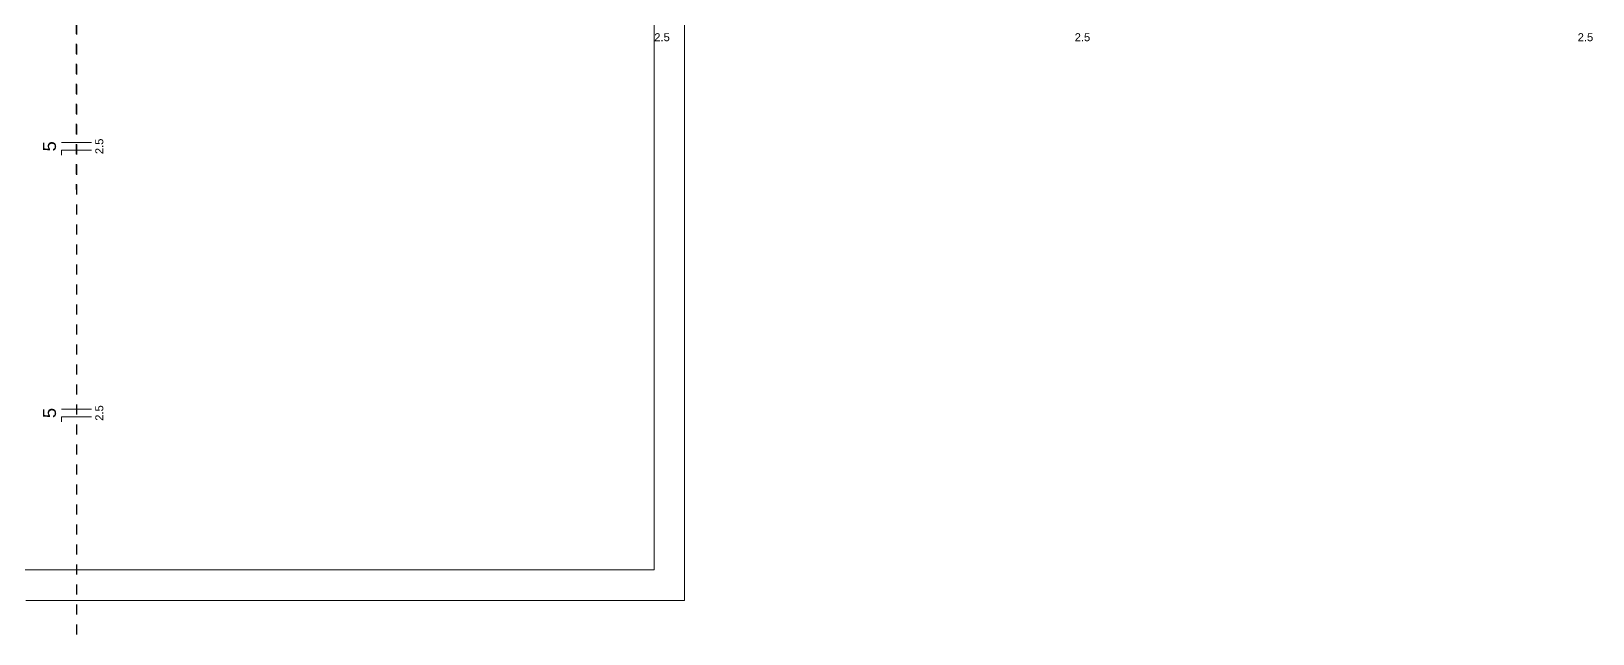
# Model space of a CAD drawing. Header units: millimetres. Extents: x 0 to 321, y -39 to 66.
# Drawn here: x 63.23 to 78.84, y 15.26 to 21.28 of the extents above; entities that cross this region are included whole.
import ezdxf

# ---------------------------------------------------------------- set-up
doc = ezdxf.new("R2010")
doc.units = ezdxf.units.MM
doc.header["$LTSCALE"] = 0.5
doc.header["$MEASUREMENT"] = 0
doc.linetypes.add('DOT2', pattern=[3.175, 0, -3.175])
for name, color, linetype, lineweight in [('Arquitetura', 8, 'Continuous', 5), ('EL-Condutos', 4, 'Continuous', 30), ('EL-Fios', 9, 'Continuous', 20), ('EL-Textos fios', 7, 'Continuous', 20)]:
    doc.layers.add(name, color=color, linetype=linetype, lineweight=lineweight)
doc.styles.add('Arial', font='arial.ttf')

msp = doc.modelspace()

# ---------------------------------------------------------------- linework, layer by layer
at = {"layer": 'Arquitetura'}
for p, q in [((69.454, 22.779), (69.454, 15.896)), ((69.454, 22.779), (69.454, 15.896)), ((69.454, 15.896), (69.454, 22.779)), ((69.759, 15.591), (69.759, 22.779)), ((59.837, 15.896), (69.454, 15.896)), ((63.176, 15.896), (69.454, 15.896)), ((63.176, 15.591), (69.759, 15.591))]:
    msp.add_line(p, q, dxfattribs=at)
at = {"layer": 'EL-Condutos', "linetype": 'DOT2', "ltscale": 0.05}
for points in [[(63.68, 22.348), (63.68, 21.821), (63.68, 21.362), (63.68, 20.967), (63.68, 20.633), (63.68, 20.357), (63.68, 20.134), (63.68, 19.962), (63.68, 19.836), (63.68, 19.753), (63.68, 19.709), (63.68, 19.702), (63.68, 19.726), (63.68, 19.779), (63.68, 19.856), (63.68, 19.955), (63.68, 20.072), (63.68, 20.203), (63.68, 20.344), (63.68, 20.493), (63.68, 20.644), (63.68, 20.795), (63.68, 20.943), (63.68, 21.083), (63.68, 21.212), (63.68, 21.326), (63.68, 21.422), (63.68, 21.496), (63.68, 21.544), (63.68, 21.564), (63.68, 21.55)], [(63.68, 21.351), (63.68, 21.201), (63.68, 21.037), (63.68, 20.859), (63.68, 20.667), (63.68, 20.46), (63.68, 20.239), (63.68, 20.002), (63.68, 19.75), (63.68, 19.483), (63.68, 19.201), (63.68, 18.903), (63.68, 18.589), (63.68, 18.259), (63.68, 17.913), (63.68, 17.551), (63.68, 17.172), (63.68, 16.777), (63.68, 16.365), (63.68, 15.935), (63.68, 15.489), (63.68, 15.025), (63.68, 14.544), (63.68, 14.045), (63.68, 13.529), (63.68, 12.994), (63.68, 12.441), (63.68, 11.87), (63.68, 11.281), (63.68, 10.672), (63.68, 10.045)]]:
    msp.add_spline(points, degree=3, dxfattribs=at)
at = {"layer": 'EL-Fios'}
for p, q in [((63.83, 20.168), (63.53, 20.168)), ((63.83, 20.093), (63.53, 20.093)), ((63.53, 20.043), (63.53, 20.093)), ((63.83, 17.503), (63.53, 17.503)), ((63.83, 17.428), (63.53, 17.428)), ((63.53, 17.378), (63.53, 17.428))]:
    msp.add_line(p, q, dxfattribs=at)

# ---------------------------------------------------------------- texts
at = {"layer": 'EL-Textos fios', "char_height": 0.08, "width": 0.288, "attachment_point": 8, "line_spacing_factor": 0.798, "style": 'Arial'}
for insert in [(69.534, 21.181), (73.737, 21.181), (78.765, 21.181)]:
    msp.add_mtext('2.5', dxfattribs=dict(at, insert=insert))
at = {"layer": 'EL-Textos fios', "attachment_point": 8, "rotation": 90.0002, "line_spacing_factor": 0.798, "style": 'Arial'}
for s, insert, char_height, width in [('5', (63.478, 20.131), 0.13, 0.156), ('2.5', (63.95, 20.131), 0.08, 0.288), ('5', (63.478, 17.465), 0.13, 0.156), ('2.5', (63.95, 17.465), 0.08, 0.288)]:
    msp.add_mtext(s, dxfattribs=dict(at, insert=insert, char_height=char_height, width=width))

doc.saveas('drawing.dxf')
